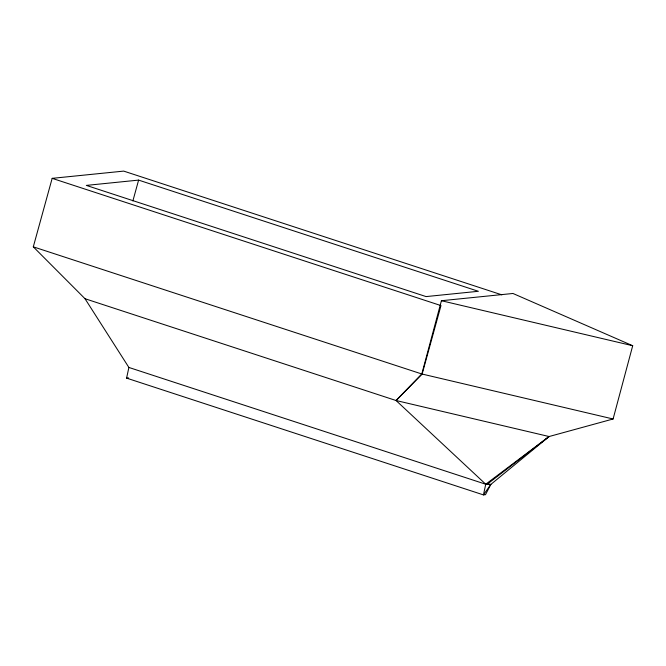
<?xml version="1.0" encoding="UTF-8"?>
<svg xmlns="http://www.w3.org/2000/svg" width="666" height="666" viewBox="0 0 666 666"><rect width="100%" height="100%" fill="white"/><g stroke="black" fill="none" stroke-linecap="round" stroke-linejoin="round"><path stroke-width="1" d="M85.007 298.718L396.062 400.516L421.803 373.976L441.416 300.716L512.962 293.473L632.7 345.729L613.095 418.989L549.092 436.53L490.8 484.44L485.481 494.696L483.441 494.896L126.59 378.113L128.879 367.449L85.007 298.718L33.3 246.836L52.164 178.346L123.709 171.104L501.856 294.847M132.875 200.949L138.611 180.103L478.363 291.292L426.082 296.586L86.339 185.398L138.611 180.103M396.062 400.516L549.092 436.53L485.739 484.232L483.441 494.896L490.8 484.44L485.739 484.232L396.062 400.516L422.119 374.084L440.984 305.594L52.164 178.346M128.879 367.449L485.739 484.232L487.42 484.057L549.092 436.53M126.59 378.113L128.63 377.913M487.42 484.057L490.8 484.44M441.416 300.716L632.7 345.729M421.803 373.976L613.095 418.989M33.3 246.836L422.119 374.084"/></g></svg>
